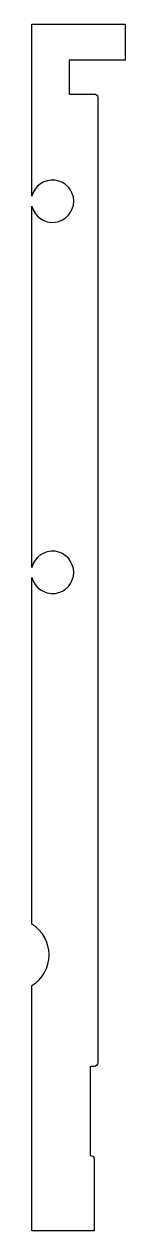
# Model space of a CAD drawing. Header units: millimetres. Extents: x 11 to 19, y -15 to 85.
import ezdxf

# ---------------------------------------------------------------- set-up
doc = ezdxf.new("R2010")
doc.units = ezdxf.units.MM
doc.layers.get('0').update_dxf_attribs({"linetype": 'CONTINUOUS'})

msp = doc.modelspace()

# ---------------------------------------------------------------- linework, layer by layer
msp.add_lwpolyline([(11.06, 4.99, 0.562208), (11.06, 10.11), (11.06, 39.08, 8.306624), (11.06, 39.92), (11.06, 70.08, 8.306624), (11.06, 70.92), (11.06, 85.29), (18.83, 85.29), (18.83, 82.29), (14.17, 82.29), (14.17, 79.45), (16.26, 79.45, -0.414214), (16.56, 79.15), (16.56, -1.46, -0.414214), (16.26, -1.76), (15.93, -1.76), (15.93, -9.2), (15.95, -9.2, -0.414214), (16.25, -9.5), (16.25, -15.5), (11.06, -15.5)], format="xyb", close=True)

doc.saveas('drawing.dxf')
